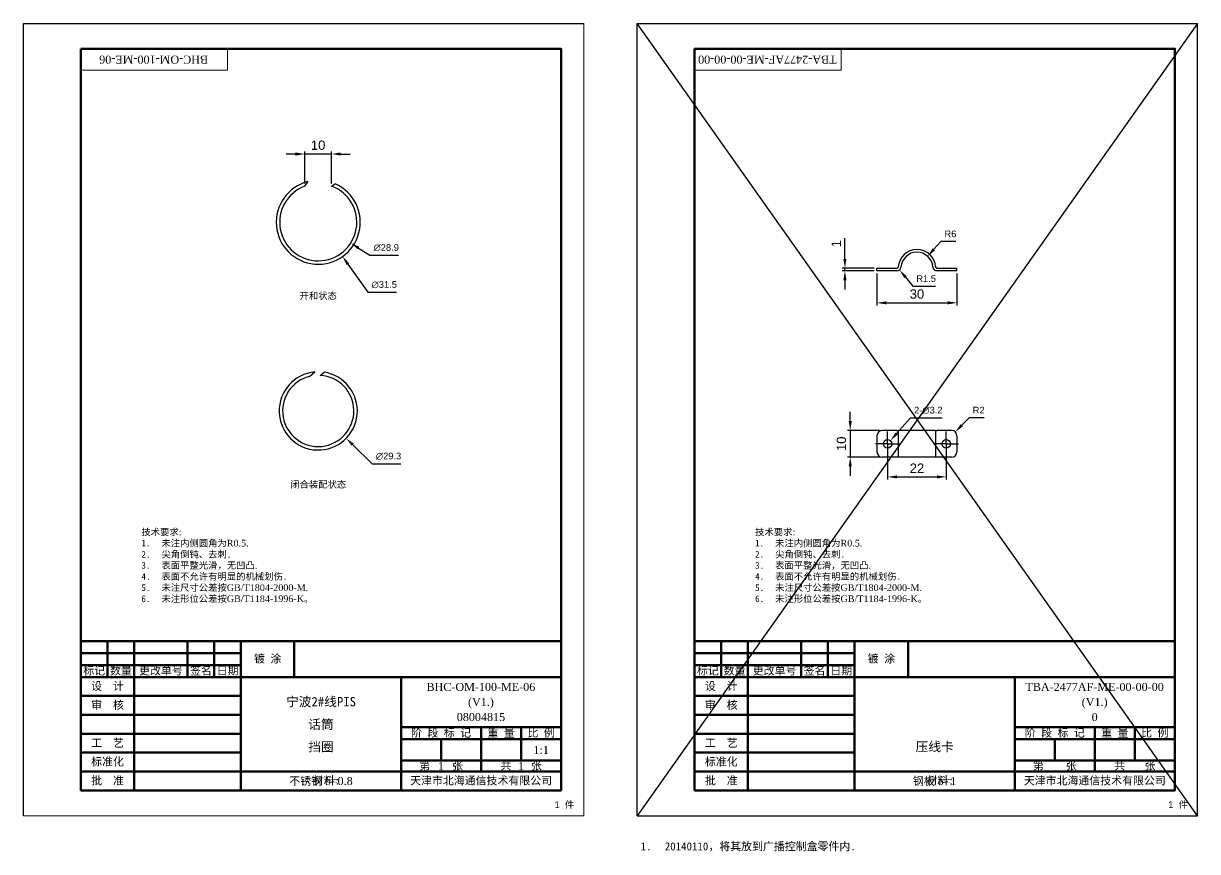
# Model space of a CAD drawing. Header units: millimetres. Extents: x 0 to 2023, y -35 to 289.
# Drawn here: x 1583.4 to 2023.4, y -21.4 to 289 of the extents above; entities that cross this region are included whole.
import ezdxf
from ezdxf.enums import TextEntityAlignment as Align

# ---------------------------------------------------------------- set-up
doc = ezdxf.new("R2010")
doc.units = ezdxf.units.MM
doc.linetypes.add('AM_ISO08W050', pattern=[18, 12, -1.5, 3, -1.5])
doc.linetypes.add('AM_ISO08W050x2', pattern=[9, 6, -0.75, 1.5, -0.75])
doc.layers.add('02___PRT_ALL_AXES', color=7, linetype='Continuous')
for name, color, linetype, lineweight in [('AM_0', 7, 'Continuous', 50), ('AM_5', 3, 'Continuous', 25), ('AM_6', 2, 'Continuous', 35), ('AM_6 @ 1', 2, 'Continuous', 35), ('AM_7', 4, 'AM_ISO08W050', 25), ('AM_8', 1, 'Continuous', 25)]:
    doc.layers.add(name, color=color, linetype=linetype, lineweight=lineweight)
doc.styles.add('fs', font='SIMFANG.TTF')
doc.styles.get("Standard").update_dxf_attribs({"font": 'ARIAL.TTF'})
doc.styles.add('tnr', font='TIMES.TTF')
doc.dimstyles.new('AM_ISO$0', dxfattribs={"dimtxt": 3.5, "dimasz": 3.5, "dimexe": 1, "dimexo": 1, "dimgap": 1.5, "dimtad": 1, "dimdsep": 46, "dimtxsty": 'Standard', "dimcen": 0, "dimclrd": 256, "dimclre": 256, "dimclrt": 2, "dimadec": 0, "dimazin": 2, "dimtp": 0.1, "dimtm": 0.1, "dimtfac": 0.71, "dimtdec": 3, "dimtmove": 0, "dimatfit": 3, "dimfxl": 1, "dimlwd": -1, "dimlwe": -1, "dimarcsym": 1})
doc.dimstyles.new('AM_ISO$3', dxfattribs={"dimtxt": 2.5, "dimasz": 3.5, "dimexe": 1, "dimexo": 1, "dimgap": 1.5, "dimtad": 1, "dimtoh": 1, "dimdsep": 46, "dimtxsty": 'Standard', "dimcen": 0, "dimclrd": 256, "dimclre": 256, "dimclrt": 2, "dimadec": 0, "dimazin": 2, "dimtp": 0.1, "dimtm": 0.1, "dimtfac": 0.71, "dimtofl": 0, "dimtmove": 0, "dimatfit": 0, "dimfxl": 1, "dimlwd": -1, "dimlwe": -1, "dimarcsym": 1})
doc.dimstyles.new('AM_ISO$4', dxfattribs={"dimtxt": 2.5, "dimasz": 3.5, "dimexe": 1, "dimexo": 1, "dimgap": 1.5, "dimtad": 1, "dimtoh": 1, "dimdsep": 46, "dimtxsty": 'Standard', "dimcen": 0, "dimclrd": 256, "dimclre": 256, "dimclrt": 2, "dimadec": 0, "dimazin": 2, "dimtp": 0.1, "dimtm": 0.1, "dimtfac": 0.71, "dimtofl": 0, "dimtmove": 0, "dimatfit": 0, "dimfxl": 1, "dimlwd": -1, "dimlwe": -1, "dimarcsym": 1})

# ---------------------------------------------------------------- blocks, each defined once
blk = doc.blocks.new('BH-BORDER-A4')
at = {"color": 0, "lineweight": 13, "ltscale": 0.4}
for p in [(76.5, 287.5), (21.5, 279.5)]:
    blk.add_line(p, (76.5, 279.5), dxfattribs=at)
at = {"color": 0, "lineweight": 50}
blk.add_line((21.5, 65.5), (21.5, 9.5), dxfattribs=at)
at = {"color": 0, "lineweight": 100, "ltscale": 0.4}
blk.add_lwpolyline([(21.5, 287.5), (201.5, 287.5), (201.5, 9.5), (21.5, 9.5)], close=True, dxfattribs=at)
at = {"layer": 'AM_8', "linetype": 'ByBlock', "lineweight": 13, "ltscale": 0.4}
blk.add_lwpolyline([(0, 297), (210, 297), (210, 0), (0, 0)], close=True, dxfattribs=at)
at = {"layer": 'AM_6', "color": 2, "style": 'tnr'}
blk.add_attdef('TBA-2477AF-ME-00-00-00', text='', height=3, rotation=180, dxfattribs=at).set_placement((48.77, 283.44), align=Align.MIDDLE_CENTER)
blk = doc.blocks.new('*U81')
at = {"lineweight": 0}
ref = blk.add_blockref('BH-BORDER-A4', (1583.41, -8), dxfattribs=at)
ref.add_attrib('TBA-2477AF-ME-00-00-00', 'BHC-OM-100-ME-06', dxfattribs={"layer": 'AM_6 @ 1', "color": 2, "height": 3, "rotation": 180, "style": 'tnr'}).set_placement((1632.18, 275.44), align=Align.MIDDLE_CENTER)
blk = doc.blocks.new('BH-TITLEBLOCK')
at = {"layer": 'AM_0', "lineweight": 50}
for p, q in [((-180, 56), (0, 56)), ((-180, 56), (-180, 0)), ((-170, 56), (-170, 42.5)), ((-160, 56), (-160, 0)), ((-140, 56), (-140, 42.5)), ((-140, 56), (-140, 42.5)), ((-140, 56), (-140, 42.5)), ((-130, 56), (-130, 42.5)), ((-130, 56), (-130, 42.5)), ((-130, 56), (-130, 42.5)), ((-120, 56), (-120, 0)), ((-100, 56), (-100, 42.5)), ((-180, 51.5), (-120, 51.5)), ((-180, 47), (-120, 47)), ((-180, 42.5), (0, 42.5)), ((-60, 42.5), (-60, 0)), ((-180, 35.42), (-120, 35.42)), ((-180, 28.34), (-120, 28.34)), ((-60, 23.7), (0, 23.7)), ((-30, 23.7), (-30, 7.1)), ((-15, 23.7), (-15, 11.2)), ((-180, 21.26), (-120, 21.26)), ((-60, 19.2), (0, 19.2)), ((-45, 19.2), (-45, 11.2)), ((-180, 14.18), (-120, 14.18)), ((-59.94, 11.2), (0, 11.2)), ((-180, 7.1), (0, 7.1))]:
    blk.add_line(p, q, dxfattribs=at)
at = {"layer": 'AM_0', "lineweight": 100, "ltscale": 0.4}
blk.add_lwpolyline([(0, 56), (0, 0), (-180, 0)], dxfattribs=at)
at = {"layer": 'AM_6', "color": 2, "style": 'fs'}
blk.add_attdef('D.ZN.15.DB//喷涂-RAL9004-亚光//丝印', (-97.09, 47.91), '', height=3, dxfattribs=at)
at = {"layer": 'AM_6', "color": 2, "style": 'tnr'}
for tag, p in [('TBA-2477AF-ME-00-00-00', (-30.06, 37.32)), ('(V1.0)', (-30.06, 31.68)), ('00000000', (-30.05, 26.04))]:
    blk.add_attdef(tag, text='', height=3, dxfattribs=at).set_placement(p, align=Align.CENTER)
at = {"layer": 'AM_6', "color": 2, "style": 'fs'}
blk.add_attdef('项目名称', text='', height=3.5, dxfattribs=at).set_placement((-90, 35.04), align=Align.TOP_CENTER)
at = {"layer": 'AM_6', "color": 2}
for tag, height, style, p in [('产品名称', 3.5, 'fs', (-90, 24.8)), ('1:1', 3, 'tnr', (-7.5, 15.2)), ('1', 3, 'tnr', (-45, 9.15)), ('2', 3, 'tnr', (-15, 9.15)), ('AL', 3, 'tnr', (-90, 3.55))]:
    blk.add_attdef(tag, text='', height=height, dxfattribs=dict(at, style=style)).set_placement(p, align=Align.MIDDLE_CENTER)
at = {"layer": 'AM_6', "color": 2, "style": 'fs'}
blk.add_attdef('零件名称', text='', height=3.5, dxfattribs=at).set_placement((-90, 13.62), align=Align.BOTTOM_CENTER)
at = {"layer": 'AM_8', "linetype": 'ByBlock', "ltscale": 0.4, "char_height": 3, "attachment_point": 5}
for s, insert, width in [('{\\fFangSong_GB2312|b0|i0|c134|p49;镀 涂}', (-110, 49.25), 20.003), ('{\\fFangSong_GB2312|b0|i0|c134|p49;标记}', (-175, 44.75), 10), ('{\\fFangSong_GB2312|b0|i0|c134|p49;数量}', (-165, 44.75), 10), ('{\\fFangSong_GB2312|b0|i0|c134|p49;更改单号}', (-150, 44.75), 20), ('{\\fFangSong_GB2312|b0|i0|c134|p49;签名}', (-135, 44.75), 9.9978), ('{\\fFangSong_GB2312|b0|i0|c134|p49;日期}', (-125, 44.75), 10.0022), ('{\\fFangSong_GB2312|b0|i0|c134|p49;设  计}', (-170, 38.96), 20), ('{\\fFangSong_GB2312|b0|i0|c134|p49;审  核}', (-170, 31.88), 20), ('{\\fFangSong_GB2312|b0|i0|c134|p49;阶 段 标 记}', (-45, 21.45), 30), ('{\\fFangSong_GB2312|b0|i0|c134|p49;重 量}', (-22.5, 21.45), 15), ('{\\fFangSong_GB2312|b0|i0|c134|p49;比 例}', (-7.5, 21.45), 15), ('{\\fFangSong_GB2312|b0|i0|c134|p49;工  艺}', (-170, 17.72), 20), ('{\\fFangSong_GB2312|b0|i0|c134|p49;标准化}', (-170, 10.64), 20), ('{\\fFangSong_GB2312|b0|i0|c134|p49;第    张}', (-44.97, 9.15), 29.9401), ('{\\fFangSong_GB2312|b0|i0|c134|p49;共   } {\\fFangSong_GB2312|b0|i0|c134|p49;张}', (-15, 9.17), 30), ('{\\fFangSong_GB2312|b0|i0|c134|p49;批  准}', (-170, 3.55), 20), ('{\\fFangSong_GB2312|b0|i0|c134|p49;  材料:}', (-90, 3.55), 60), ('{\\fFangSong_GB2312|b0|i0|c134|p49;天津市北海通信技术有限公司}', (-30, 3.55), 60)]:
    blk.add_mtext(s, dxfattribs=dict(at, insert=insert, width=width))
blk = doc.blocks.new('*U82')
at = {"lineweight": 0}
ref = blk.add_blockref('BH-TITLEBLOCK', (1784.91, 1.5), dxfattribs=at)
ref.add_attrib('产品名称', '话筒', dxfattribs={"layer": 'AM_6 @ 1', "color": 2, "height": 3.5, "style": 'fs'}).set_placement((1694.91, 26.3), align=Align.MIDDLE_CENTER)
ref.add_attrib('项目名称', '宁波2#线PIS', dxfattribs={"layer": 'AM_6 @ 1', "color": 2, "height": 3.5, "style": 'fs'}).set_placement((1694.91, 36.54), align=Align.TOP_CENTER)
ref.add_attrib('零件名称', '挡圈', dxfattribs={"layer": 'AM_6 @ 1', "color": 2, "height": 3.5, "style": 'fs'}).set_placement((1694.91, 15.12), align=Align.BOTTOM_CENTER)
ref.add_attrib('(V1.0)', '(V1.)', dxfattribs={"layer": 'AM_6 @ 1', "color": 2, "height": 3, "style": 'tnr'}).set_placement((1754.85, 33.18), align=Align.CENTER)
ref.add_attrib('00000000', '08004815', dxfattribs={"layer": 'AM_6 @ 1', "color": 2, "height": 3, "style": 'tnr'}).set_placement((1754.86, 27.54), align=Align.CENTER)
ref.add_attrib('TBA-2477AF-ME-00-00-00', 'BHC-OM-100-ME-06', dxfattribs={"layer": 'AM_6 @ 1', "color": 2, "height": 3, "style": 'tnr'}).set_placement((1754.84, 38.82), align=Align.CENTER)
ref.add_attrib('1:1', '1:1', dxfattribs={"layer": 'AM_6 @ 1', "color": 2, "height": 3, "style": 'tnr'}).set_placement((1777.41, 16.7), align=Align.MIDDLE_CENTER)
ref.add_attrib('1', '1', dxfattribs={"layer": 'AM_6 @ 1', "color": 2, "height": 3, "style": 'tnr'}).set_placement((1739.91, 10.65), align=Align.MIDDLE_CENTER)
ref.add_attrib('2', '1', dxfattribs={"layer": 'AM_6 @ 1', "color": 2, "height": 3, "style": 'tnr'}).set_placement((1769.91, 10.65), align=Align.MIDDLE_CENTER)
ref.add_attrib('AL', '不锈钢 δ=0.8', dxfattribs={"layer": 'AM_6 @ 1', "color": 2, "height": 3, "style": 'tnr'}).set_placement((1694.91, 5.05), align=Align.MIDDLE_CENTER)
blk = doc.blocks.new('*D10')
at = {"layer": 'AM_5', "linetype": 'ByBlock', "transparency": 16777216}
for p, q in [((1706.84, 131.08), (1714.12, 123.94)), ((1714.12, 123.94), (1724.83, 123.94))]:
    blk.add_line(p, q, dxfattribs=at)
at = {"layer": 'AM_5', "transparency": 16777216}
blk.add_solid([(1707.25, 131.49), (1706.43, 130.66), (1704.34, 133.53)], dxfattribs=at)
at = {"layer": 'Defpoints', "color": 0, "transparency": 16777216}
for p in [(1683.42, 154.04), (1704.34, 133.53)]:
    blk.add_point(p, dxfattribs=at)
at = {"layer": 'AM_5', "color": 2, "transparency": 16777216, "insert": (1720.22, 126.79), "char_height": 2.5, "attachment_point": 5}
blk.add_mtext('∅29.3', dxfattribs=at)
blk = doc.blocks.new('*D11')
at = {"layer": 'AM_5', "linetype": 'ByBlock', "transparency": 16777216}
for p, q in [((1705.02, 198.79), (1712.51, 188.23)), ((1712.51, 188.23), (1723.24, 188.23))]:
    blk.add_line(p, q, dxfattribs=at)
at = {"layer": 'AM_5', "transparency": 16777216}
blk.add_solid([(1705.49, 199.13), (1704.54, 198.45), (1702.99, 201.64)], dxfattribs=at)
at = {"layer": 'Defpoints', "color": 0, "transparency": 16777216}
for p in [(1684.77, 227.34), (1702.99, 201.64)]:
    blk.add_point(p, dxfattribs=at)
at = {"layer": 'AM_5', "color": 2, "transparency": 16777216, "insert": (1718.62, 191.08), "char_height": 2.5, "attachment_point": 5}
blk.add_mtext('∅31.5', dxfattribs=at)
blk = doc.blocks.new('*D12')
at = {"layer": 'AM_5', "linetype": 'ByBlock', "transparency": 16777216}
for p, q in [((1709, 204.82), (1713.24, 202.11)), ((1713.24, 202.11), (1723.96, 202.11))]:
    blk.add_line(p, q, dxfattribs=at)
at = {"layer": 'AM_5', "transparency": 16777216}
blk.add_solid([(1709.31, 205.31), (1708.69, 204.33), (1706.05, 206.7)], dxfattribs=at)
at = {"layer": 'Defpoints', "color": 0, "transparency": 16777216}
for p in [(1681.71, 222.28), (1706.05, 206.7)]:
    blk.add_point(p, dxfattribs=at)
at = {"layer": 'AM_5', "color": 2, "transparency": 16777216, "insert": (1719.35, 204.95), "char_height": 2.5, "attachment_point": 5}
blk.add_mtext('∅28.9', dxfattribs=at)
blk = doc.blocks.new('*U83')
at = {"lineweight": 0}
ref = blk.add_blockref('BH-BORDER-A4', (1813.41, -8), dxfattribs=at)
ref.add_attrib('TBA-2477AF-ME-00-00-00', 'TBA-2477AF-ME-00-00-00', dxfattribs={"layer": 'AM_6 @ 1', "color": 2, "height": 3, "rotation": 180, "style": 'tnr'}).set_placement((1862.18, 275.44), align=Align.MIDDLE_CENTER)
blk = doc.blocks.new('*U84')
at = {"lineweight": 0}
ref = blk.add_blockref('BH-TITLEBLOCK', (2014.91, 1.5), dxfattribs=at)
ref.add_attrib('零件名称', '压线卡', dxfattribs={"layer": 'AM_6 @ 1', "color": 2, "height": 3.5, "style": 'fs'}).set_placement((1924.91, 15.12), align=Align.BOTTOM_CENTER)
ref.add_attrib('(V1.0)', '(V1.)', dxfattribs={"layer": 'AM_6 @ 1', "color": 2, "height": 3, "style": 'tnr'}).set_placement((1984.85, 33.18), align=Align.CENTER)
ref.add_attrib('00000000', '0', dxfattribs={"layer": 'AM_6 @ 1', "color": 2, "height": 3, "style": 'tnr'}).set_placement((1984.86, 27.54), align=Align.CENTER)
ref.add_attrib('TBA-2477AF-ME-00-00-00', 'TBA-2477AF-ME-00-00-00', dxfattribs={"layer": 'AM_6 @ 1', "color": 2, "height": 3, "style": 'tnr'}).set_placement((1984.84, 38.82), align=Align.CENTER)
ref.add_attrib('AL', '钢板 δ=1', dxfattribs={"layer": 'AM_6 @ 1', "color": 2, "height": 3, "style": 'tnr'}).set_placement((1924.91, 5.05), align=Align.MIDDLE_CENTER)
blk = doc.blocks.new('*D13')
at = {"layer": 'AM_5', "linetype": 'ByBlock', "transparency": 16777216}
for p, q in [((1924.6, 204.36), (1927.29, 207.35)), ((1927.29, 207.35), (1932.82, 207.35))]:
    blk.add_line(p, q, dxfattribs=at)
at = {"layer": 'AM_5', "transparency": 16777216}
blk.add_solid([(1924.17, 204.75), (1925.04, 203.97), (1922.27, 201.75)], dxfattribs=at)
at = {"layer": 'Defpoints', "color": 0, "transparency": 16777216}
for p in [(1922.27, 201.75), (1918.26, 197.28)]:
    blk.add_point(p, dxfattribs=at)
at = {"layer": 'AM_5', "color": 2, "transparency": 16777216, "insert": (1930.8, 210.13), "char_height": 2.5, "attachment_point": 5}
blk.add_mtext('R6', dxfattribs=at)
blk = doc.blocks.new('*D14')
at = {"layer": 'AM_5', "linetype": 'ByBlock', "transparency": 16777216}
for p, q in [((1903.26, 195.28), (1903.26, 183.28)), ((1933.26, 195.28), (1933.26, 183.28)), ((1906.76, 184.28), (1929.76, 184.28))]:
    blk.add_line(p, q, dxfattribs=at)
at = {"layer": 'AM_5', "transparency": 16777216}
for points in [[(1906.76, 184.87), (1906.76, 183.7), (1903.26, 184.28)], [(1929.76, 184.87), (1929.76, 183.7), (1933.26, 184.28)]]:
    blk.add_solid(points, dxfattribs=at)
at = {"layer": 'Defpoints', "color": 0, "transparency": 16777216}
for p in [(1903.26, 196.28), (1933.26, 196.28), (1933.26, 184.28)]:
    blk.add_point(p, dxfattribs=at)
at = {"layer": 'AM_5', "color": 2, "transparency": 16777216, "insert": (1918.26, 187.57), "char_height": 3.5, "attachment_point": 5}
blk.add_mtext('30', dxfattribs=at)
blk = doc.blocks.new('*D15')
at = {"layer": 'AM_5', "linetype": 'ByBlock', "transparency": 16777216}
for p, q in [((1891.26, 200.78), (1891.26, 208.57)), ((1902.26, 197.28), (1890.26, 197.28)), ((1902.26, 196.28), (1890.26, 196.28)), ((1891.26, 196.28), (1891.26, 197.28)), ((1891.26, 192.78), (1891.26, 189.28))]:
    blk.add_line(p, q, dxfattribs=at)
at = {"layer": 'AM_5', "transparency": 16777216}
for points in [[(1890.68, 200.78), (1891.84, 200.78), (1891.26, 197.28)], [(1890.68, 192.78), (1891.84, 192.78), (1891.26, 196.28)]]:
    blk.add_solid(points, dxfattribs=at)
at = {"layer": 'Defpoints', "color": 0, "transparency": 16777216}
for p in [(1891.26, 197.28), (1903.26, 197.28), (1903.26, 196.28)]:
    blk.add_point(p, dxfattribs=at)
at = {"layer": 'AM_5', "color": 2, "transparency": 16777216, "insert": (1888, 206.43), "char_height": 3.5, "attachment_point": 5, "rotation": 90}
blk.add_mtext('1', dxfattribs=at)
blk = doc.blocks.new('*D16')
at = {"layer": 'AM_5', "linetype": 'ByBlock', "transparency": 16777216}
for p, q in [((1913.96, 193.93), (1916.71, 190.59)), ((1916.71, 190.59), (1925.17, 190.59))]:
    blk.add_line(p, q, dxfattribs=at)
at = {"layer": 'AM_5', "transparency": 16777216}
blk.add_solid([(1914.41, 194.3), (1913.51, 193.55), (1911.73, 196.63)], dxfattribs=at)
at = {"layer": 'Defpoints', "color": 0, "transparency": 16777216}
for p in [(1910.78, 197.78), (1911.73, 196.63)]:
    blk.add_point(p, dxfattribs=at)
at = {"layer": 'AM_5', "color": 2, "transparency": 16777216, "insert": (1921.69, 193.37), "char_height": 2.5, "attachment_point": 5}
blk.add_mtext('R1.5', dxfattribs=at)
blk = doc.blocks.new('*D17')
at = {"layer": 'AM_5', "linetype": 'ByBlock', "transparency": 16777216}
for p, q in [((1935.08, 138.41), (1937.89, 141.31)), ((1937.89, 141.31), (1943.39, 141.31))]:
    blk.add_line(p, q, dxfattribs=at)
at = {"layer": 'AM_5', "transparency": 16777216}
blk.add_solid([(1934.66, 138.81), (1935.5, 138), (1932.65, 135.89)], dxfattribs=at)
at = {"layer": 'Defpoints', "color": 0, "transparency": 16777216}
for p in [(1931.26, 134.45), (1932.65, 135.89)]:
    blk.add_point(p, dxfattribs=at)
at = {"layer": 'AM_5', "color": 2, "transparency": 16777216, "insert": (1941.39, 144.07), "char_height": 2.5, "attachment_point": 5}
blk.add_mtext('R2', dxfattribs=at)
blk = doc.blocks.new('*D18')
at = {"layer": 'AM_5', "linetype": 'ByBlock', "transparency": 16777216}
for p, q in [((1910.64, 135.27), (1915.81, 141.13)), ((1915.81, 141.13), (1927.7, 141.13))]:
    blk.add_line(p, q, dxfattribs=at)
at = {"layer": 'AM_5', "transparency": 16777216}
blk.add_solid([(1910.2, 135.66), (1911.07, 134.89), (1908.32, 132.65)], dxfattribs=at)
at = {"layer": 'Defpoints', "color": 0, "transparency": 16777216}
for p in [(1908.32, 132.65), (1906.2, 130.25)]:
    blk.add_point(p, dxfattribs=at)
at = {"layer": 'AM_5', "color": 2, "transparency": 16777216, "insert": (1922.51, 143.98), "char_height": 2.5, "attachment_point": 5}
blk.add_mtext('2-∅3.2', dxfattribs=at)
blk = doc.blocks.new('*D19')
at = {"layer": 'AM_5', "linetype": 'ByBlock', "transparency": 16777216}
for p, q in [((1907.26, 130.45), (1907.26, 118.05)), ((1929.26, 130.45), (1929.26, 118.05)), ((1910.76, 119.05), (1925.76, 119.05))]:
    blk.add_line(p, q, dxfattribs=at)
at = {"layer": 'AM_5', "transparency": 16777216}
for points in [[(1910.76, 119.63), (1910.76, 118.47), (1907.26, 119.05)], [(1925.76, 119.63), (1925.76, 118.47), (1929.26, 119.05)]]:
    blk.add_solid(points, dxfattribs=at)
at = {"layer": 'Defpoints', "color": 0, "transparency": 16777216}
for p in [(1907.26, 131.45), (1929.26, 131.45), (1929.26, 119.05)]:
    blk.add_point(p, dxfattribs=at)
at = {"layer": 'AM_5', "color": 2, "transparency": 16777216, "insert": (1918.26, 122.31), "char_height": 3.5, "attachment_point": 5}
blk.add_mtext('22', dxfattribs=at)
blk = doc.blocks.new('*D20')
at = {"layer": 'AM_5', "linetype": 'ByBlock', "transparency": 16777216}
for p, q in [((1893.26, 139.95), (1893.26, 143.45)), ((1904.26, 136.45), (1892.26, 136.45)), ((1893.26, 136.45), (1893.26, 126.45)), ((1904.26, 126.45), (1892.26, 126.45)), ((1893.26, 122.95), (1893.26, 119.45))]:
    blk.add_line(p, q, dxfattribs=at)
at = {"layer": 'AM_5', "transparency": 16777216}
for points in [[(1892.68, 139.95), (1893.84, 139.95), (1893.26, 136.45)], [(1892.68, 122.95), (1893.84, 122.95), (1893.26, 126.45)]]:
    blk.add_solid(points, dxfattribs=at)
at = {"layer": 'Defpoints', "color": 0, "transparency": 16777216}
for p in [(1905.26, 136.45), (1893.26, 126.45), (1905.26, 126.45)]:
    blk.add_point(p, dxfattribs=at)
at = {"layer": 'AM_5', "color": 2, "transparency": 16777216, "insert": (1889.97, 131.45), "char_height": 3.5, "attachment_point": 5, "rotation": 90}
blk.add_mtext('10', dxfattribs=at)
blk = doc.blocks.new('*D60')
at = {"layer": 'AM_5', "linetype": 'ByBlock', "transparency": 16777216}
for p, q in [((1685.34, 240.07), (1681.84, 240.07)), ((1688.84, 229.07), (1688.84, 241.07)), ((1698.81, 240.07), (1688.84, 240.07)), ((1698.81, 229.07), (1698.81, 241.07)), ((1702.31, 240.07), (1705.81, 240.07))]:
    blk.add_line(p, q, dxfattribs=at)
at = {"layer": 'AM_5', "transparency": 16777216}
for points in [[(1685.34, 240.65), (1685.34, 239.49), (1688.84, 240.07)], [(1702.31, 240.65), (1702.31, 239.49), (1698.81, 240.07)]]:
    blk.add_solid(points, dxfattribs=at)
at = {"layer": 'Defpoints', "color": 0, "transparency": 16777216}
for p in [(1688.84, 240.07), (1688.84, 228.07), (1698.81, 228.07)]:
    blk.add_point(p, dxfattribs=at)
at = {"layer": 'AM_5', "color": 2, "transparency": 16777216, "insert": (1693.83, 243.36), "char_height": 3.5, "attachment_point": 5}
blk.add_mtext('10', dxfattribs=at)

msp = doc.modelspace()

# ---------------------------------------------------------------- linework, layer by layer
at = {"color": 7, "linetype": 'Continuous'}
for p, q in [((1583.407, -8), (1583.407, 289)), ((1583.407, 289), (1793.407, 289)), ((1813.407, -8), (1813.407, 289)), ((1813.407, 289), (2023.407, 289)), ((2023.407, -8), (2023.407, 289)), ((1903.261, 196.282), (1903.261, 197.282)), ((1910.778, 196.282), (1903.261, 196.282)), ((1933.261, 196.282), (1925.744, 196.282)), ((1933.261, 196.282), (1933.261, 197.282)), ((1910.778, 136.45), (1911.277, 136.45)), ((1925.245, 136.45), (1925.744, 136.45)), ((1911.277, 126.45), (1910.778, 126.45)), ((1925.744, 126.45), (1925.245, 126.45)), ((1813.407, -8), (2023.407, -8))]:
    msp.add_line(p, q, dxfattribs=at)
for p, q in [((1688.841, 228.066), (1689.949, 229.691)), ((1698.811, 228.072), (1700.22, 228.906)), ((1690.574, 156.716), (1692.584, 158.374)), ((1694.634, 157.11), (1696.041, 158.271))]:
    msp.add_line(p, q)
at = {"color": 3, "linetype": 'Continuous'}
for p, q in [((1903.261, 197.282), (1910.778, 197.282)), ((1925.744, 197.282), (1933.261, 197.282)), ((1910.778, 136.45), (1905.261, 136.45)), ((1911.277, 136.45), (1911.277, 126.45)), ((1925.245, 136.45), (1911.277, 136.45)), ((1925.245, 136.45), (1925.245, 126.45)), ((1931.261, 136.45), (1925.744, 136.45)), ((1903.261, 134.45), (1903.261, 128.45)), ((1933.261, 134.45), (1933.261, 128.45)), ((1910.778, 126.45), (1905.261, 126.45)), ((1925.245, 126.45), (1911.277, 126.45)), ((1931.261, 126.45), (1925.744, 126.45))]:
    msp.add_line(p, q, dxfattribs=at)
for centre, radius, start, end in [((1693.878, 214.489), 15.75, 104.28935, 66.25645), ((1693.878, 214.489), 14.45, 110.52963, 70.04087), ((1693.878, 143.781), 14.65, 95.06946, 81.51096), ((1693.878, 143.781), 13.35, 104.33178, 86.75635)]:
    msp.add_arc(centre, radius, start, end)
for centre, radius, start, end in [((1918.261, 197.282), 7, 3.82255, 176.17745), ((1905.261, 134.45), 2, 90, 180), ((1931.261, 134.45), 2, 0, 90), ((1905.261, 128.45), 2, 180, 270), ((1931.261, 128.45), 2, 270, 0)]:
    msp.add_arc(centre, radius, start, end, dxfattribs=at)
at = {"color": 7, "linetype": 'Continuous'}
for centre, radius, start, end in [((1918.261, 197.282), 6, 3.82255, 176.17745), ((1910.778, 197.782), 0.5, 270, 356.17745), ((1910.778, 197.782), 1.5, 270, 356.17745), ((1925.744, 197.782), 1.5, 183.82255, 270), ((1925.744, 197.782), 0.5, 183.82255, 270)]:
    msp.add_arc(centre, radius, start, end, dxfattribs=at)
at = {"layer": '02___PRT_ALL_AXES', "color": 3, "linetype": 'Continuous'}
for centre in [(1907.261, 131.45), (1929.261, 131.45)]:
    msp.add_circle(centre, 1.6, dxfattribs=at)
at = {"layer": 'AM_7', "linetype": 'AM_ISO08W050x2'}
for p, q in [((1907.261, 131.45), (1907.261, 136.05)), ((1929.261, 131.45), (1929.261, 136.05)), ((1907.261, 131.45), (1902.661, 131.45)), ((1907.261, 131.45), (1911.861, 131.45)), ((1907.261, 131.45), (1907.261, 126.85)), ((1929.261, 131.45), (1924.661, 131.45)), ((1929.261, 131.45), (1933.861, 131.45)), ((1929.261, 131.45), (1929.261, 126.85))]:
    msp.add_line(p, q, dxfattribs=at)
at = {"layer": 'AM_8'}
for p, q in [((2023.407, -8), (1813.407, 289)), ((2023.407, 289), (1813.407, -8))]:
    msp.add_line(p, q, dxfattribs=at)

# ---------------------------------------------------------------- block references
for name in ['*U81', '*U83', '*U82', '*U84']:
    msp.add_blockref(name, (0, 0), dxfattribs=at)

# ---------------------------------------------------------------- texts
at = {"layer": 'AM_6', "color": 2, "char_height": 2.5, "attachment_point": 1}
for insert in [(1782.418, -2.583), (2012.418, -2.583)]:
    msp.add_mtext_dynamic_manual_height_columns('1  {\\fSimSun|b0|i0|c134|p2;件}', width=15.32758, gutter_width=12.5, heights=[2.5], dxfattribs=dict(at, insert=insert))
at = {"layer": 'AM_6 @ 1', "color": 2, "char_height": 2.5, "style": 'fs'}
for s, width, insert, attachment_point in [('开和状态', 17.83661, (1693.878, 186.764), 5), ('闭合装配状态', 24.17207, (1693.878, 116.055), 5), ('{\\C256;技术要求\\fTimes New Roman|b0|i0|c238|p18;:\\P\\pi-7.5,l7.5,t7.5;\\fFangSong_GB2312|b0|i0|c134|p49;1.^I未注内侧圆角为\\fTimes New Roman|b0|i0|c238|p18;R0.5.\\P\\fFangSong_GB2312|b0|i0|c134|p49;2.^I尖角倒钝、去刺.\\fTimes New Roman|b0|i0|c238|p18;\\P\\fFangSong_GB2312|b0|i0|c134|p49;3.^I表面平整光滑，无凹凸\\fTimes New Roman|b0|i0|c238|p18;.\\P\\fFangSong_GB2312|b0|i0|c134|p49;4.^I表面不允许有明显的机械划伤.\\fTimes New Roman|b0|i0|c238|p18;\\P\\fFangSong_GB2312|b0|i0|c134|p49;5.^I未注尺寸公差按\\fTimes New Roman|b0|i0|c238|p18;GB/T1804-2000-M.\\P\\fFangSong_GB2312|b0|i0|c134|p49;6.^I未注形位公差按\\fTimes New Roman|b0|i0|c238|p18;GB/T1184-1996-K\\fFangSong_GB2312|b0|i0|c134|p49;。}', 137.40133, (1627.605, 99.63), 1), ('{\\C256;技术要求\\fTimes New Roman|b0|i0|c238|p18;:\\P\\pi-7.5,l7.5,t7.5;\\fFangSong_GB2312|b0|i0|c134|p49;1.^I未注内侧圆角为\\fTimes New Roman|b0|i0|c238|p18;R0.5.\\P\\fFangSong_GB2312|b0|i0|c134|p49;2.^I尖角倒钝、去刺.\\fTimes New Roman|b0|i0|c238|p18;\\P\\fFangSong_GB2312|b0|i0|c134|p49;3.^I表面平整光滑，无凹凸\\fTimes New Roman|b0|i0|c238|p18;.\\P\\fFangSong_GB2312|b0|i0|c134|p49;4.^I表面不允许有明显的机械划伤.\\fTimes New Roman|b0|i0|c238|p18;\\P\\fFangSong_GB2312|b0|i0|c134|p49;5.^I未注尺寸公差按\\fTimes New Roman|b0|i0|c238|p18;GB/T1804-2000-M.\\P\\fFangSong_GB2312|b0|i0|c134|p49;6.^I未注形位公差按\\fTimes New Roman|b0|i0|c238|p18;GB/T1184-1996-K\\fFangSong_GB2312|b0|i0|c134|p49;。}', 137.40133, (1857.605, 99.63), 1)]:
    msp.add_mtext_dynamic_manual_height_columns(s, width=width, gutter_width=12.5, heights=[0], dxfattribs=dict(at, insert=insert, attachment_point=attachment_point))
at = {"layer": 'AM_6 @ 1', "insert": (1814.747, -17.94), "char_height": 3, "attachment_point": 1, "style": 'fs'}
msp.add_mtext_dynamic_manual_height_columns('\\pi-9,l9,t9;1.^I20140110，将其放到广播控制盒零件内.', width=155.42038, gutter_width=12.5, heights=[0], dxfattribs=at)

# ---------------------------------------------------------------- dimensions: what is measured, and where the dimension line sits
at = {"layer": 'AM_5'}
dim = msp.add_linear_dim(base=(1688.841, 240.072), p1=(1698.811, 228.072), p2=(1688.841, 228.066), dimstyle='AM_ISO$0', override={"dimdec": 1}, dxfattribs=at)
dim.commit()
dim.dimension.update_dxf_attribs({"geometry": '*D60', "text_midpoint": (1693.826, 243.359)})
for p1, p2, picture, middle in [((1684.766, 227.335), (1702.991, 201.643), '*D11', (1718.622, 188.231)), ((1681.705, 222.275), (1706.052, 206.704), '*D12', (1719.347, 202.108)), ((1683.417, 154.037), (1704.34, 133.525), '*D10', (1720.224, 123.94))]:
    dim = msp.add_diameter_dim_2p(p1=p1, p2=p2, dimstyle='AM_ISO$3', dxfattribs=at)
    dim.commit()
    dim.dimension.update_dxf_attribs({"geometry": picture, "text_midpoint": middle, "dimtype": 163})
for center, mpoint, picture, middle in [((1918.261, 197.282), (1922.266, 201.75), '*D13', (1930.804, 207.352)), ((1910.778, 197.782), (1911.732, 196.625), '*D16', (1921.688, 190.594)), ((1931.261, 134.45), (1932.65, 135.889), '*D17', (1941.388, 141.312))]:
    dim = msp.add_radius_dim(center=center, mpoint=mpoint, dimstyle='AM_ISO$4', dxfattribs=at)
    dim.commit()
    dim.dimension.update_dxf_attribs({"geometry": picture, "text_midpoint": middle, "dimtype": 164})
for base, p1, p2, picture, middle in [((1891.261, 197.282), (1903.261, 196.282), (1903.261, 197.282), '*D15', (1888.004, 206.427)), ((1893.261, 126.45), (1905.261, 136.45), (1905.261, 126.45), '*D20', (1889.974, 131.45))]:
    dim = msp.add_linear_dim(base=base, p1=p1, p2=p2, angle=90, dimstyle='AM_ISO$0', dxfattribs=at)
    dim.commit()
    dim.dimension.update_dxf_attribs({"geometry": picture, "text_midpoint": middle})
for base, p1, p2, picture, middle in [((1933.261, 184.282), (1903.261, 196.282), (1933.261, 196.282), '*D14', (1918.261, 187.571)), ((1929.261, 119.05), (1907.261, 131.45), (1929.261, 131.45), '*D19', (1918.261, 122.307))]:
    dim = msp.add_linear_dim(base=base, p1=p1, p2=p2, dimstyle='AM_ISO$0', dxfattribs=at)
    dim.commit()
    dim.dimension.update_dxf_attribs({"geometry": picture, "text_midpoint": middle})
dim = msp.add_diameter_dim_2p(p1=(1906.202, 130.25), p2=(1908.32, 132.649), text='2-<>', dimstyle='AM_ISO$3', dxfattribs=at)
dim.commit()
dim.dimension.update_dxf_attribs({"geometry": '*D18', "text_midpoint": (1922.507, 141.134), "dimtype": 163})

doc.saveas('drawing.dxf')
